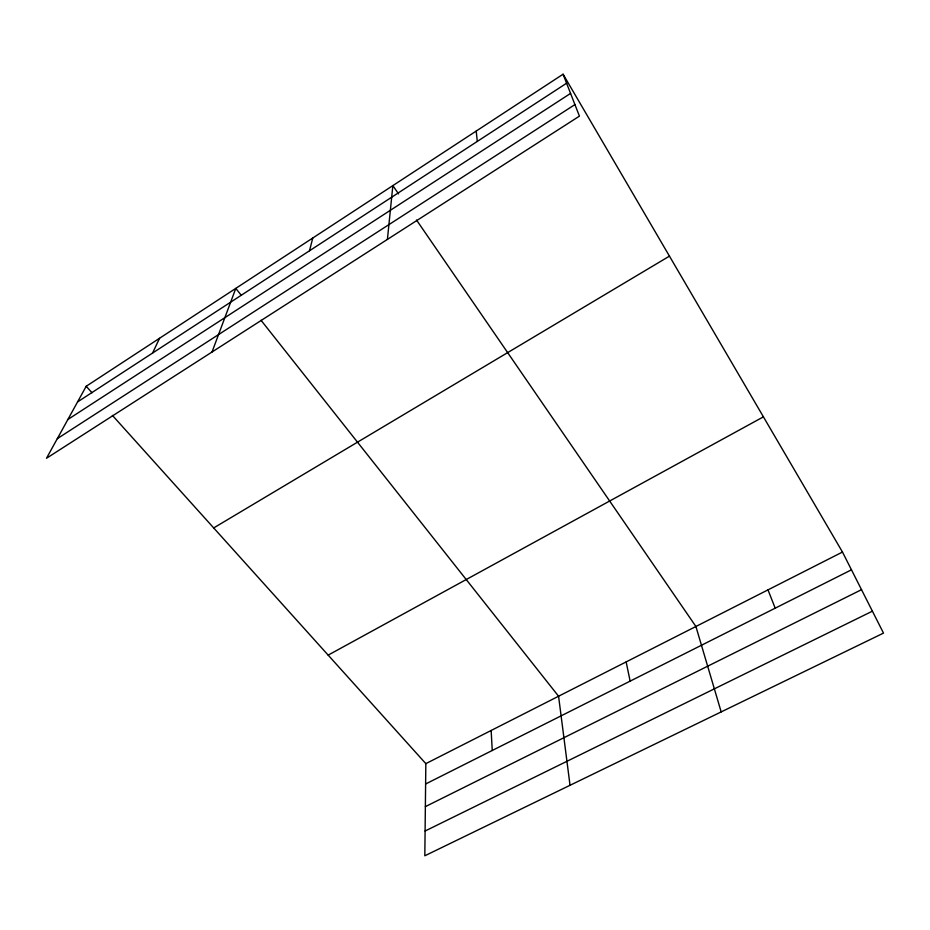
<?xml version="1.0" encoding="UTF-8"?>
<svg xmlns="http://www.w3.org/2000/svg" width="930" height="930" viewBox="0 0 930 930"><rect width="100%" height="100%" fill="white"/><g stroke="black" fill="none" stroke-linecap="round" stroke-linejoin="round"><path stroke-width="1.4" d="M112.402 415.385L425.835 763.646L424.824 855.786L883.5 633.109L842.475 552.048L563.08 74.214L86.199 386.276L46.5 458.269L579.425 116.134L563.08 74.214M387.415 239.405L392.855 185.616L398.563 193.917M309.527 250.763L312.771 238.01M212.017 352.017L235.802 288.393L241.207 295.217M152.578 353.051L159.542 338.288M77.574 401.934L566.591 83.223M67.878 419.5L570.567 93.407M57.335 438.635L574.926 104.579M213.691 527.938L669.449 256.134M328.162 655.127L763.425 416.838M425.835 763.646L842.475 552.048M425.615 783.99L851.473 569.811M425.359 806.636L861.517 589.678M425.103 831.013L872.398 611.173M86.199 386.276L92.023 392.751M261.028 320.269L558.57 696.233L570.032 785.292M416.524 220.038L695.907 626.483L721.18 711.915M767.982 589.876L775.202 608.173M626.146 661.916L630.133 681.132M476.218 131.06L477.288 141.43M491.145 730.48L492.249 750.475"/></g></svg>
